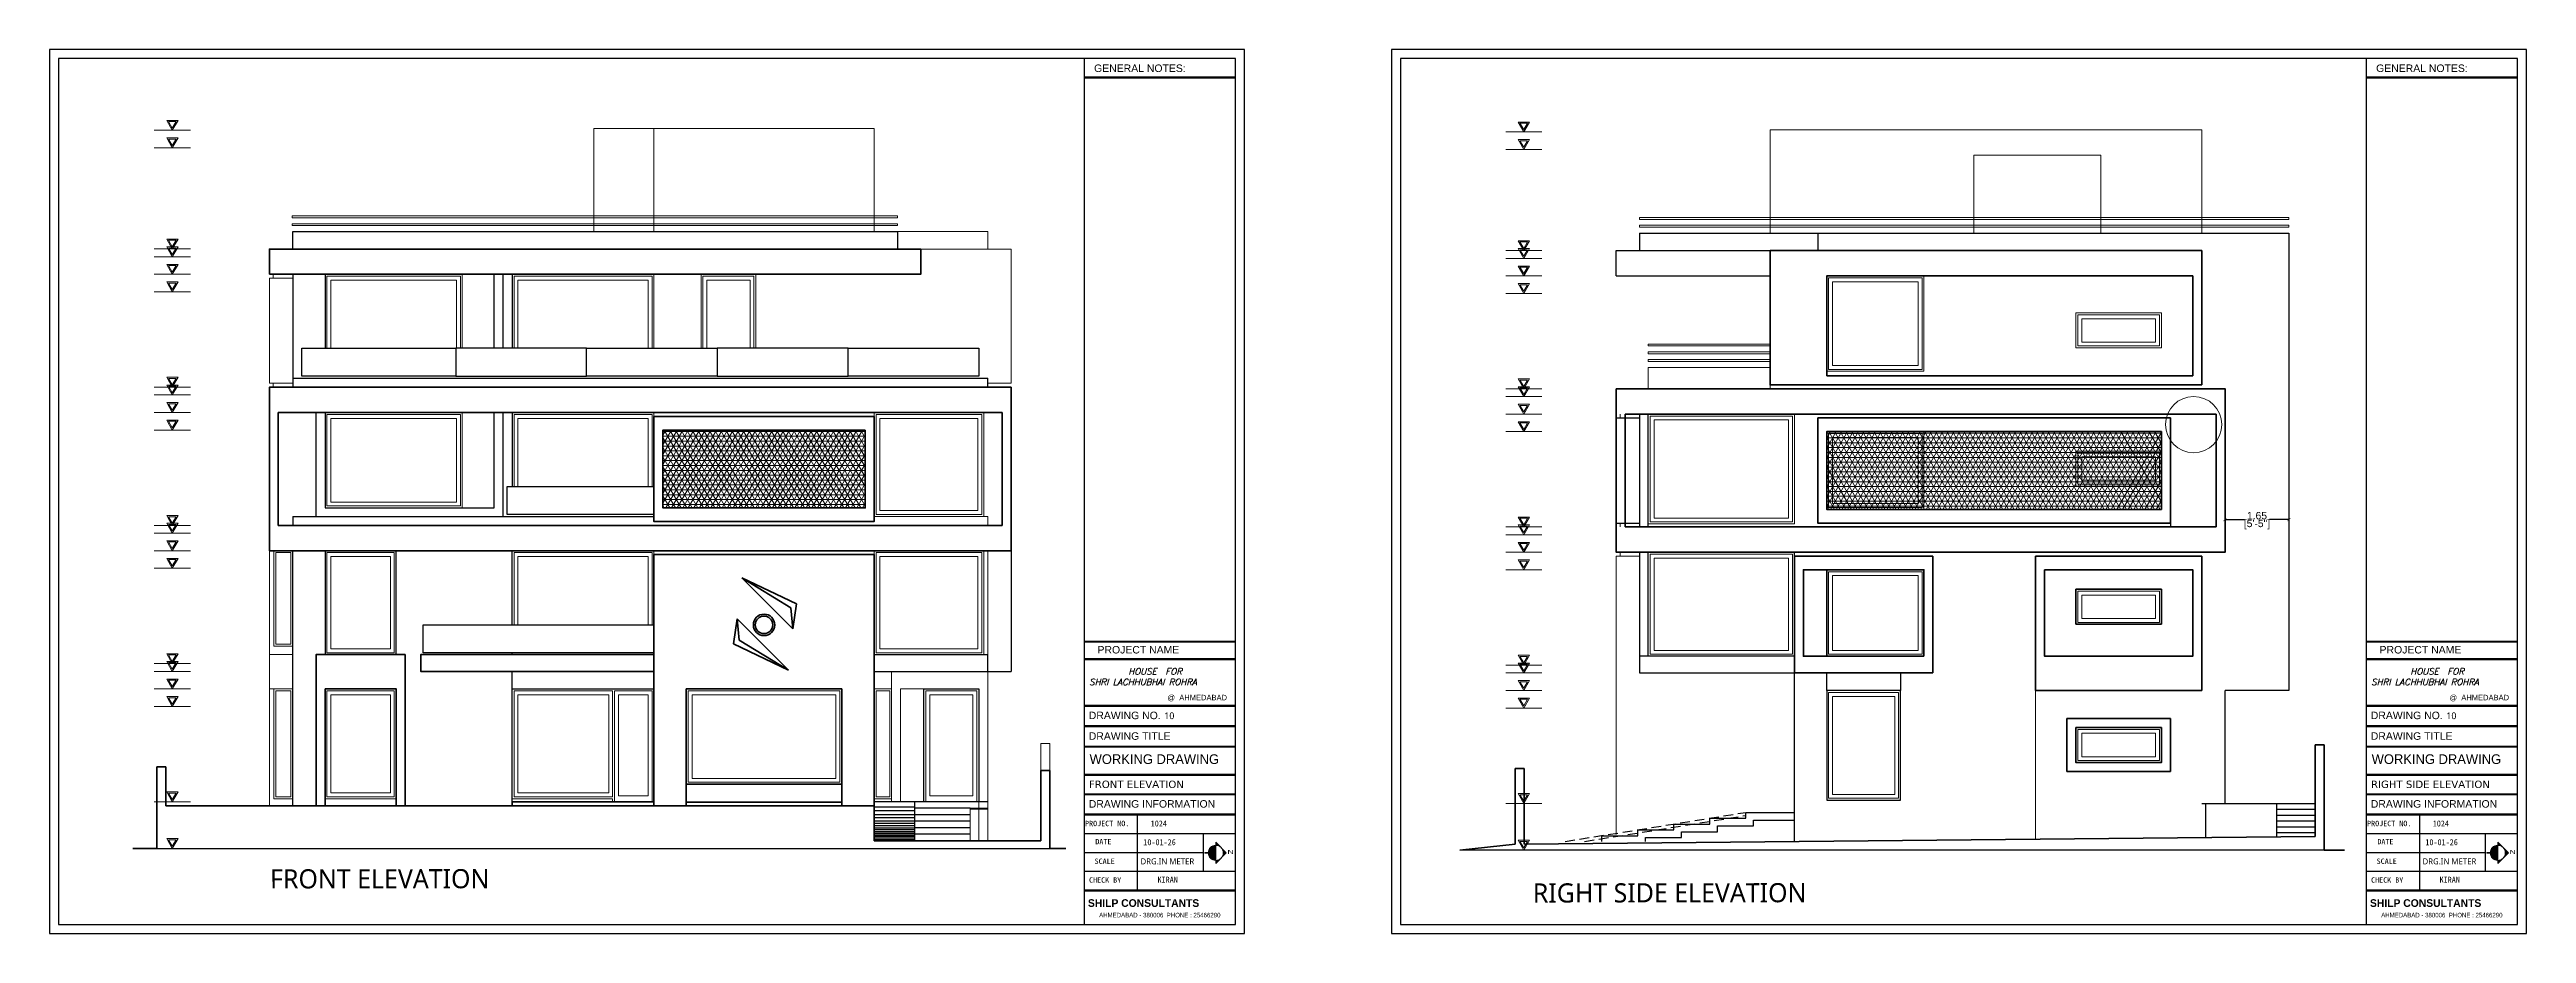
# Model space of a CAD drawing. Extents: x 2450 to 2649, y -7 to 131.
# Drawn here: x 2548.6 to 2612.3, y 6.2 to 28.9 of the extents above; entities that cross this region are included whole.
import ezdxf

# ---------------------------------------------------------------- set-up
doc = ezdxf.new("R2010")
doc.units = 0
doc.header["$MEASUREMENT"] = 0
doc.header["$PDMODE"] = 34
doc.linetypes.add('1', pattern=[0])
doc.linetypes.add('HIDDEN', pattern=[0.375, 0.25, -0.125])
doc.layers.add('A010_FLORES lila', color=181, linetype='Continuous')
for name, color, linetype, lineweight, true_color in [('DIM_1', 7, 'Continuous', 13, 0x000000), ('ELEVATION-3', 7, 'Continuous', 25, 0x3b6978), ('ELEVATION-5', 7, 'Continuous', 13, 0x755fbf), ('ELEVATION-6', 7, 'Continuous', 15, 0x6e6e6e), ('ELEVATION-7', 7, 'Continuous', 13, 0xdab334), ('flower bed', 7, 'Continuous', 20, 0x737373), ('Hatch architecture', 7, 'Continuous', 15, 0xababab), ('RAILING', 7, 'Continuous', 5, 0x994d00), ('SHEET', 7, 'Continuous', 30, 0x121212)]:
    doc.layers.add(name, color=color, linetype=linetype, lineweight=lineweight, true_color=true_color)
for name, color, linetype, lineweight in [('DOOR-WINDOW', 35, 'Continuous', 13), ('ELE.GROUND LINE - 1', 7, 'Continuous', 70), ('ELEVATION-1', 7, 'Continuous', 35), ('ELEVATION-2', 6, 'Continuous', 30), ('ELEVATION-4', 93, 'Continuous', 18), ('GRROVE PATTERN', 7, 'Continuous', 18), ('M.S.JALI', 200, 'Continuous', 30), ('NORTH', 1, 'Continuous', 15), ('stair', 154, 'Continuous', 25), ('TEXT', 7, 'Continuous', 13), ('TEXT LVL.', 92, '1', 18), ('TEXT(ROOM)', 240, 'Continuous', 15), ('TEXT(TITAL)', 213, 'Continuous', 5), ('TITLE-2', 143, 'Continuous', 9), ('WINDOW-LINE', 25, 'Continuous', 9)]:
    doc.layers.add(name, color=color, linetype=linetype, lineweight=lineweight)
doc.styles.add('AR', font='arial.ttf')
doc.styles.add('ARIAL', font='arial.ttf')
doc.styles.add('COMPLEX', font='complex.shx')
doc.styles.add('ROMANS', font='romans.shx', dxfattribs={"width": 0.8})
doc.styles.get("Standard").update_dxf_attribs({"font": 'malgunsl.ttf'})
doc.styles.add('style2', font='arial.ttf')
doc.dimstyles.new('2310', dxfattribs={"dimtxt": 0.19, "dimasz": 0.08, "dimexe": 0.18, "dimexo": 0.0625, "dimgap": 0.005, "dimtad": 0, "dimzin": 0, "dimdsep": 46, "dimtxsty": 'AR', "dimblk": 'ARCHTICK', "dimcen": 0.09, "dimse1": 1, "dimse2": 1, "dimaunit": 1, "dimadec": 4, "dimazin": 0, "dimtfac": 1, "dimtofl": 0, "dimtmove": 0, "dimatfit": 3, "dimfxl": 0.18, "dimtolj": 1, "dimtzin": 0, "dimarcsym": 0})

# ---------------------------------------------------------------- blocks, each defined once
blk = doc.blocks.new('E35')
at = {"layer": 'TEXT LVL.', "ltscale": 5}
blk.add_line((2469.692, 574.631), (2470.161, 574.631), dxfattribs=at)
for points in [[(2469.926, 574.631), (2470, 574.759), (2469.853, 574.759)], [(2469.926, 574.66), (2469.975, 574.744), (2469.878, 574.744)]]:
    blk.add_lwpolyline(points, close=True, dxfattribs=at)
blk = doc.blocks.new('_ArchTick')
at = {"color": 0, "linetype": 'ByBlock', "const_width": 0.15}
blk.add_lwpolyline([(-0.5, -0.5), (0.5, 0.5)], dxfattribs=at)
blk = doc.blocks.new('*D4522')
at = {"layer": 'DEFPOINTS', "color": 0, "transparency": 16777216}
for p in [(2606.182, 16.821), (2604.537, 15.982), (2606.182, 15.982)]:
    blk.add_point(p, dxfattribs=at)
at = {"layer": 'DIM_1', "color": 0, "lineweight": -2, "transparency": 16777216}
for p, q in [((2604.537, 16.821), (2605.034, 16.821)), ((2606.182, 16.821), (2605.685, 16.821))]:
    blk.add_line(p, q, dxfattribs=at)
at = {"layer": 'DIM_1', "color": 0, "lineweight": -2, "transparency": 16777216, "xscale": 0.08, "yscale": 0.08, "zscale": 0.08, "rotation": 180}
blk.add_blockref('_ArchTick', (2604.537, 16.821), dxfattribs=at)
at = {"layer": 'DIM_1', "color": 0, "lineweight": -2, "transparency": 16777216, "xscale": 0.08, "yscale": 0.08, "zscale": 0.08}
blk.add_blockref('_ArchTick', (2606.182, 16.821), dxfattribs=at)
at = {"layer": 'DIM_1', "color": 0, "transparency": 16777216, "char_height": 0.19, "attachment_point": 5, "style": 'AR'}
for s, insert in [('\\A1;[5\'-5"]', (2605.359, 16.695)), ('\\A1;1.65', (2605.359, 16.923))]:
    blk.add_mtext(s, dxfattribs=dict(at, insert=insert))

msp = doc.modelspace()

# ---------------------------------------------------------------- hatches: boundary and pattern name
at = {"layer": 'Hatch architecture'}
h = msp.add_hatch(dxfattribs=at)
h.set_pattern_fill('NET3', color=256)
h.set_pattern_definition([(0, (478.82615, 51.21108), (0, 0.125), []), (60, (478.82615, 51.21108), (-0.1082531755, 0.0625), []), (120, (478.82615, 51.21108), (-0.1082531755, -0.0625), [])])
h.paths.add_polyline_path([(2564.377, 17.123), (2569.577, 17.123), (2569.577, 19.123), (2564.377, 19.123)])
h = msp.add_hatch(dxfattribs=at)
h.set_pattern_fill('NET3', color=256)
h.set_pattern_definition([(0, (512.95548, 51.17033), (0, 0.125), []), (60, (512.95548, 51.17033), (-0.1082531755, 0.0625), []), (120, (512.95548, 51.17033), (-0.1082531755, -0.0625), [])])
h.paths.add_polyline_path([(2594.297, 17.082), (2602.902, 17.082), (2602.902, 19.082), (2594.297, 19.082)])
at = {"layer": 'NORTH'}
h = msp.add_hatch(color=256, dxfattribs=at)
h.paths.add_polyline_path([(2578.589, 8.454, 1), (2578.589, 8.069)])
h.paths.add_polyline_path([(2578.725, 8.125), (2578.861, 8.261), (2578.725, 8.398, -0.414214)])
h.paths.add_polyline_path([(2578.725, 8.125, -0.198912), (2578.589, 8.069), (2578.589, 7.989)])
h.paths.add_polyline_path([(2578.725, 8.398), (2578.589, 8.534), (2578.589, 8.454, -0.198912)])
for points in [[(2578.725, 8.398), (2578.589, 8.534), (2578.589, 8.454, -0.198912)], [(2578.782, 8.261, -0.198912), (2578.725, 8.125), (2578.861, 8.261), (2578.725, 8.398, -0.198912)], [(2611.685, 8.398), (2611.549, 8.534), (2611.549, 8.454, -0.198912)], [(2611.742, 8.261, -0.198912), (2611.685, 8.125), (2611.821, 8.261), (2611.685, 8.398, -0.198912)]]:
    msp.add_hatch(color=256, dxfattribs=at).paths.add_polyline_path(points)
h = msp.add_hatch(color=256, dxfattribs=at)
h.paths.add_polyline_path([(2611.549, 8.454, 1), (2611.549, 8.069)])
h.paths.add_polyline_path([(2611.685, 8.125), (2611.821, 8.261), (2611.685, 8.398, -0.414214)])
h.paths.add_polyline_path([(2611.685, 8.125, -0.198912), (2611.549, 8.069), (2611.549, 7.989)])
h.paths.add_polyline_path([(2611.685, 8.398), (2611.549, 8.534), (2611.549, 8.454, -0.198912)])

# ---------------------------------------------------------------- linework, layer by layer
at = {"layer": 'A010_FLORES lila', "color": 251, "true_color": 0x636466}
for p, q in [((2551.363, 8.373), (2574.327, 8.373)), ((2607.085, 8.332), (2584.863, 8.332))]:
    msp.add_line(p, q, dxfattribs=at)
at = {"layer": 'DIM_1'}
msp.add_circle((2603.731, 19.262), 0.723, dxfattribs=at)
at = {"layer": 'DOOR-WINDOW'}
for p, q in [((2574.327, 11.073), (2574.097, 11.073)), ((2574.097, 10.373), (2574.097, 11.073)), ((2574.327, 10.373), (2574.327, 11.073))]:
    msp.add_line(p, q, dxfattribs=at)
at = {"layer": 'ELE.GROUND LINE - 1', "ltscale": 2}
for p, q in [((2606.855, 11.032), (2606.855, 8.682)), ((2606.855, 11.032), (2607.085, 11.032)), ((2607.085, 11.032), (2607.085, 8.332)), ((2551.363, 10.473), (2551.363, 8.373)), ((2551.363, 10.473), (2551.599, 10.473)), ((2551.599, 10.473), (2551.599, 9.473)), ((2574.097, 10.373), (2574.097, 8.573)), ((2574.097, 10.373), (2574.327, 10.373)), ((2574.327, 10.373), (2574.327, 8.373)), ((2586.291, 10.432), (2586.291, 8.482)), ((2586.291, 10.432), (2586.521, 10.432)), ((2586.521, 10.432), (2586.521, 8.484)), ((2569.807, 9.473), (2551.599, 9.473)), ((2569.807, 9.473), (2569.807, 8.573)), ((2551.363, 8.373), (2550.749, 8.373)), ((2569.807, 8.573), (2574.097, 8.573)), ((2574.327, 8.373), (2574.737, 8.373)), ((2586.291, 8.482), (2584.863, 8.332)), ((2586.521, 8.484), (2606.855, 8.682)), ((2607.085, 8.332), (2607.613, 8.332))]:
    msp.add_line(p, q, dxfattribs=at)
at = {"layer": 'ELEVATION-1'}
for p, q in [((2603.937, 20.282), (2603.937, 23.732)), ((2603.707, 20.512), (2603.707, 23.082)), ((2594.297, 20.512), (2603.707, 20.512)), ((2588.887, 16.632), (2588.887, 20.182)), ((2594.297, 20.282), (2603.937, 20.282)), ((2604.537, 16.632), (2604.537, 20.182)), ((2564.147, 19.473), (2564.147, 16.773)), ((2564.147, 19.473), (2569.807, 19.473)), ((2569.807, 16.923), (2569.807, 19.473)), ((2573.1, 19.573), (2573.1, 16.673)), ((2573.33, 19.573), (2573.33, 16.673)), ((2589.117, 16.632), (2589.117, 19.532)), ((2594.067, 19.432), (2603.132, 19.432)), ((2604.307, 16.632), (2604.307, 19.532)), ((2567.813, 14.654), (2566.402, 15.33)), ((2566.402, 15.33), (2567.72, 14.012)), ((2567.666, 14.556), (2566.402, 15.33)), ((2597.027, 15.882), (2593.467, 15.882)), ((2593.467, 15.882), (2593.467, 12.882)), ((2594.297, 13.312), (2594.297, 15.532)), ((2594.297, 15.532), (2596.797, 15.532)), ((2597.027, 12.882), (2597.027, 15.882)), ((2567.72, 14.012), (2567.813, 14.654)), ((2566.284, 14.273), (2566.191, 13.631)), ((2567.603, 12.955), (2566.284, 14.273)), ((2566.284, 14.273), (2566.338, 13.729)), ((2567.72, 14.012), (2567.666, 14.556)), ((2600.702, 14.132), (2602.902, 14.132)), ((2566.191, 13.631), (2567.603, 12.955)), ((2566.338, 13.729), (2567.603, 12.955)), ((2593.467, 12.882), (2597.027, 12.882)), ((2594.297, 13.312), (2596.797, 13.312)), ((2564.977, 9.473), (2564.977, 12.473)), ((2568.977, 9.473), (2568.977, 12.473)), ((2600.702, 11.482), (2602.902, 11.482)), ((2564.147, 9.573), (2560.5, 9.573)), ((2560.5, 9.573), (2560.5, 9.473)), ((2564.147, 9.573), (2564.147, 9.473))]:
    msp.add_line(p, q, dxfattribs=at)
for points in [[(2554.26, 23.123), (2554.26, 23.123), (2554.26, 23.773), (2571.007, 23.773), (2571.007, 23.123), (2554.26, 23.123)], [(2603.937, 23.732), (2592.842, 23.732), (2592.842, 20.282), (2594.297, 20.282)], [(2594.297, 20.512), (2594.297, 23.082), (2603.707, 23.082)], [(2554.26, 16.673), (2554.26, 20.223), (2573.33, 20.223), (2573.33, 19.573)], [(2588.887, 19.532), (2588.887, 20.182)], [(2588.887, 20.182), (2604.537, 20.182)], [(2604.537, 20.182), (2604.537, 20.182), (2604.537, 19.532)], [(2573.1, 19.573), (2554.49, 19.573), (2554.49, 16.673)], [(2569.807, 19.473), (2569.807, 16.773), (2564.147, 16.773), (2564.147, 19.473)], [(2603.326, 19.532), (2589.117, 19.532)], [(2603.132, 19.432), (2603.132, 16.732), (2594.067, 16.732), (2594.067, 19.432)], [(2604.307, 19.532), (2603.326, 19.532)], [(2573.33, 16.673), (2573.33, 16.023), (2554.26, 16.023), (2554.26, 16.673)], [(2554.49, 16.673), (2573.1, 16.673)], [(2593.467, 15.982), (2588.887, 15.982), (2588.887, 16.632)], [(2589.117, 16.632), (2604.307, 16.632)], [(2604.537, 16.632), (2604.537, 16.632), (2604.537, 15.982), (2593.467, 15.982)], [(2569.807, 8.573), (2569.807, 15.923), (2564.147, 15.923), (2564.147, 9.573)], [(2596.797, 13.312), (2593.697, 13.312), (2593.697, 15.532), (2596.797, 15.532), (2596.797, 13.312)], [(2602.902, 14.132), (2602.902, 15.032), (2600.702, 15.032), (2600.702, 14.132)], [(2600.702, 11.482), (2600.702, 10.582), (2602.902, 10.582), (2602.902, 11.482)]]:
    msp.add_lwpolyline(points, dxfattribs=at)
for points in [[(2569.577, 19.123), (2569.577, 17.123), (2564.377, 17.123), (2564.377, 19.123)], [(2602.902, 19.082), (2602.902, 17.082), (2594.297, 17.082), (2594.297, 19.082)], [(2599.667, 12.432), (2603.937, 12.432), (2603.937, 15.882), (2599.667, 15.882)], [(2599.897, 15.532), (2603.707, 15.532), (2603.707, 13.312), (2599.897, 13.312)], [(2557.75, 9.473), (2555.46, 9.473), (2555.46, 13.353), (2557.75, 13.353)], [(2564.147, 12.923), (2558.15, 12.923), (2558.15, 13.353), (2564.147, 13.353)], [(2555.69, 12.473), (2557.52, 12.473), (2557.52, 9.473), (2555.69, 9.473)], [(2564.977, 12.473), (2568.977, 12.473), (2568.977, 10.023), (2564.977, 10.023)], [(2600.472, 10.352), (2603.132, 10.352), (2603.132, 11.712), (2600.472, 11.712)]]:
    msp.add_lwpolyline(points, close=True, dxfattribs=at)
for radius in [0.275, 0.225]:
    msp.add_circle((2566.977, 14.118), radius, dxfattribs=at)
at = {"layer": 'ELEVATION-2'}
for p, q in [((2554.86, 24.223), (2570.407, 24.223)), ((2554.86, 23.773), (2554.86, 24.223)), ((2570.407, 24.223), (2570.407, 23.773)), ((2588.887, 23.082), (2588.887, 23.732)), ((2588.887, 23.732), (2592.842, 23.732)), ((2589.487, 23.732), (2592.842, 23.732)), ((2594.067, 24.182), (2601.292, 24.182)), ((2594.067, 24.182), (2606.182, 24.182)), ((2594.067, 24.182), (2594.067, 23.732)), ((2606.182, 24.182), (2606.182, 12.432)), ((2554.86, 23.123), (2554.86, 20.453)), ((2588.887, 23.082), (2592.842, 23.082)), ((2554.86, 20.453), (2572.73, 20.453)), ((2554.86, 20.453), (2554.86, 20.223)), ((2572.73, 20.223), (2572.73, 20.453)), ((2554.86, 16.903), (2564.147, 16.903)), ((2554.86, 16.903), (2554.86, 16.673)), ((2603.132, 16.732), (2603.132, 16.632)), ((2554.86, 9.473), (2554.86, 16.023)), ((2560.5, 14.123), (2560.5, 16.023)), ((2593.467, 13.312), (2593.467, 15.982)), ((2560.5, 13.353), (2560.5, 13.403)), ((2560.5, 9.573), (2560.5, 12.923)), ((2593.467, 13.312), (2589.487, 13.312)), ((2589.487, 13.312), (2589.487, 12.882)), ((2589.487, 12.882), (2593.467, 12.882)), ((2593.467, 8.552), (2593.467, 12.882)), ((2560.5, 12.473), (2564.147, 12.473)), ((2604.537, 9.532), (2604.537, 12.432)), ((2606.182, 12.432), (2604.537, 12.432)), ((2603.937, 9.532), (2606.855, 9.532)), ((2604.037, 9.532), (2604.037, 8.654)), ((2605.859, 9.532), (2605.859, 8.672))]:
    msp.add_line(p, q, dxfattribs=at)
for points in [[(2555.69, 13.353), (2557.52, 13.353), (2557.52, 16.023), (2555.69, 16.023)], [(2596.197, 12.432), (2594.297, 12.432), (2594.297, 12.882), (2596.197, 12.882)], [(2594.297, 9.612), (2596.197, 9.612), (2596.197, 12.432), (2594.297, 12.432)]]:
    msp.add_lwpolyline(points, close=True, dxfattribs=at)
at = {"layer": 'ELEVATION-3'}
for p, q in [((2589.487, 24.182), (2592.842, 24.182)), ((2589.487, 24.182), (2589.487, 23.732)), ((2589.487, 24.182), (2594.067, 24.182)), ((2573.33, 20.223), (2573.33, 12.923)), ((2588.887, 19.432), (2589.487, 19.432)), ((2588.887, 19.432), (2588.887, 16.732)), ((2589.487, 19.532), (2589.487, 16.632)), ((2588.887, 16.732), (2589.487, 16.732)), ((2589.487, 15.982), (2589.487, 13.312)), ((2569.807, 13.353), (2572.727, 13.353)), ((2569.807, 13.353), (2572.727, 13.353)), ((2569.807, 12.923), (2573.33, 12.923)), ((2572.727, 12.923), (2572.727, 13.353))]:
    msp.add_line(p, q, dxfattribs=at)
for points in [[(2560.04, 21.223), (2560.04, 23.123), (2555.69, 23.123), (2555.69, 21.223)], [(2560.27, 21.223), (2560.27, 23.123)], [(2560.5, 23.123), (2560.5, 21.223)], [(2555.46, 16.903), (2555.46, 19.573)], [(2555.69, 17.123), (2560.04, 17.123), (2560.04, 19.573), (2555.69, 19.573), (2555.69, 17.123)], [(2560.27, 16.903), (2560.27, 19.573)], [(2560.5, 19.573), (2560.5, 17.673)], [(2589.706, 16.632), (2589.706, 19.532)], [(2593.467, 13.312), (2589.706, 13.312), (2589.706, 15.982)]]:
    msp.add_lwpolyline(points, dxfattribs=at)
msp.add_lwpolyline([(2571.087, 12.473), (2572.497, 12.473), (2572.497, 9.573), (2571.087, 9.573)], close=True, dxfattribs=at)
at = {"layer": 'ELEVATION-4'}
for p, q in [((2554.26, 20.223), (2554.26, 16.673)), ((2554.86, 20.223), (2554.26, 20.223)), ((2588.987, 19.532), (2588.987, 19.432)), ((2588.987, 16.732), (2588.987, 16.632)), ((2554.26, 16.023), (2554.26, 9.473)), ((2588.987, 15.982), (2588.987, 15.882)), ((2588.887, 15.882), (2588.887, 8.73)), ((2588.887, 15.882), (2589.487, 15.882)), ((2570.257, 9.573), (2570.257, 12.923)), ((2572.727, 8.573), (2572.727, 12.923)), ((2570.487, 9.573), (2570.487, 12.473)), ((2572.497, 12.473), (2570.487, 12.473)), ((2572.497, 8.573), (2572.497, 12.473))]:
    msp.add_line(p, q, dxfattribs=at)
at = {"layer": 'ELEVATION-5'}
msp.add_lwpolyline([(2564.147, 24.223), (2560.27, 24.223)], dxfattribs=at)
msp.add_lwpolyline([(2592.842, 20.732), (2589.707, 20.732), (2589.707, 20.182), (2592.842, 20.182)], close=True, dxfattribs=at)
at = {"layer": 'ELEVATION-6'}
msp.add_lwpolyline([(2554.26, 13.353), (2554.86, 13.353), (2554.86, 12.473), (2554.26, 12.473)], close=True, dxfattribs=at)
at = {"layer": 'ELEVATION-7'}
for p, q in [((2562.597, 26.873), (2562.597, 24.223)), ((2564.147, 26.873), (2562.597, 26.873))]:
    msp.add_line(p, q, dxfattribs=at)
at = {"layer": 'flower bed'}
for points in [[(2564.977, 9.573), (2568.977, 9.573), (2568.977, 9.553), (2564.977, 9.553)], [(2572.277, 9.406), (2572.727, 9.406), (2572.727, 9.386), (2572.277, 9.386)], [(2572.277, 9.386), (2572.727, 9.386), (2572.727, 8.573), (2572.277, 8.573)]]:
    msp.add_lwpolyline(points, close=True, dxfattribs=at)
at = {"layer": 'GRROVE PATTERN', "color": 31, "true_color": 0xfecc66}
msp.add_line((2599.667, 12.432), (2599.667, 8.612), dxfattribs=at)
at = {"layer": 'M.S.JALI', "lineweight": 20}
for p, q in [((2569.807, 26.873), (2564.147, 26.873)), ((2564.147, 26.873), (2564.147, 24.223)), ((2569.807, 26.873), (2569.807, 24.223)), ((2592.842, 26.832), (2592.842, 24.182)), ((2592.842, 26.832), (2596.427, 26.832)), ((2596.427, 26.832), (2603.937, 26.832)), ((2603.937, 26.832), (2603.937, 24.182)), ((2598.077, 26.182), (2601.347, 26.182)), ((2598.077, 26.182), (2598.077, 24.182)), ((2601.347, 26.182), (2601.347, 24.182)), ((2570.407, 24.223), (2572.73, 24.223)), ((2572.73, 23.773), (2572.73, 24.223)), ((2573.33, 23.773), (2571.007, 23.773)), ((2573.33, 20.323), (2573.33, 23.773)), ((2554.26, 23.023), (2554.26, 20.323)), ((2554.26, 23.023), (2554.86, 23.023)), ((2554.36, 23.123), (2554.36, 23.023)), ((2554.26, 20.323), (2554.86, 20.323)), ((2554.36, 20.323), (2554.36, 20.223)), ((2573.33, 20.323), (2572.73, 20.323)), ((2569.807, 16.903), (2572.727, 16.903)), ((2572.727, 16.673), (2572.727, 16.903)), ((2572.727, 13.353), (2572.727, 16.023))]:
    msp.add_line(p, q, dxfattribs=at)
at = {"layer": 'NORTH'}
for p, q in [((2578.589, 8.534), (2578.589, 7.989)), ((2578.589, 8.534), (2578.861, 8.261)), ((2611.549, 8.534), (2611.549, 7.989)), ((2611.549, 8.534), (2611.821, 8.261)), ((2578.397, 8.261), (2578.298, 8.263)), ((2578.397, 8.271), (2578.311, 8.273)), ((2578.397, 8.252), (2578.311, 8.253)), ((2578.589, 7.989), (2578.861, 8.261)), ((2611.357, 8.261), (2611.258, 8.263)), ((2611.357, 8.271), (2611.271, 8.273)), ((2611.357, 8.252), (2611.271, 8.253)), ((2611.549, 7.989), (2611.821, 8.261))]:
    msp.add_line(p, q, dxfattribs=at)
for centre in [(2578.589, 8.261), (2611.549, 8.261)]:
    msp.add_circle(centre, 0.193, dxfattribs=at)
at = {"layer": 'RAILING'}
for points in [[(2570.407, 24.573), (2554.85, 24.573), (2554.85, 24.623), (2570.407, 24.623)], [(2570.407, 24.373), (2554.85, 24.373), (2554.85, 24.423), (2570.407, 24.423)], [(2603.937, 24.532), (2589.487, 24.532), (2589.487, 24.582), (2603.937, 24.582)], [(2603.937, 24.332), (2589.487, 24.332), (2589.487, 24.382), (2603.937, 24.382)], [(2606.182, 24.532), (2603.937, 24.532), (2603.937, 24.582), (2606.182, 24.582)], [(2606.182, 24.332), (2603.937, 24.332), (2603.937, 24.382), (2606.182, 24.382)], [(2592.842, 21.282), (2589.707, 21.282), (2589.707, 21.332), (2592.842, 21.332)], [(2592.842, 21.082), (2589.707, 21.082), (2589.707, 21.132), (2592.842, 21.132)], [(2592.842, 20.932), (2589.707, 20.932), (2589.707, 20.882), (2592.842, 20.882)]]:
    msp.add_lwpolyline(points, close=True, dxfattribs=at)
at = {"layer": 'RAILING', "color": 4, "lineweight": 30}
for points in [[(2555.09, 21.223), (2559.052, 21.223), (2559.052, 20.503), (2555.09, 20.503)], [(2562.414, 21.223), (2559.052, 21.223), (2559.052, 20.503), (2562.414, 20.503)], [(2562.414, 21.223), (2565.776, 21.223), (2565.776, 20.503), (2562.414, 20.503)], [(2569.138, 21.223), (2565.776, 21.223), (2565.776, 20.503), (2569.138, 20.503)], [(2569.138, 21.223), (2572.5, 21.223), (2572.5, 20.503), (2569.138, 20.503)], [(2560.371, 17.673), (2564.147, 17.673), (2564.147, 16.953), (2560.371, 16.953)], [(2558.217, 14.123), (2564.147, 14.123), (2564.147, 13.403), (2558.217, 13.403)]]:
    msp.add_lwpolyline(points, close=True, dxfattribs=at)
at = {"layer": 'SHEET', "ltscale": 5}
for p, q in [((2575.204, 28.669), (2575.204, 6.419)), ((2608.164, 28.669), (2608.164, 6.419))]:
    msp.add_line(p, q, dxfattribs=at)
at = {"layer": 'SHEET', "color": 152, "ltscale": 5, "true_color": 0x2776bb}
for p, q in [((2575.204, 28.196), (2579.1, 28.196)), ((2575.204, 28.17), (2579.1, 28.17)), ((2608.164, 28.196), (2612.06, 28.196)), ((2608.164, 28.17), (2612.06, 28.17)), ((2575.204, 13.702), (2579.1, 13.702)), ((2575.204, 13.678), (2579.1, 13.678)), ((2608.164, 13.702), (2612.06, 13.702)), ((2608.164, 13.678), (2612.06, 13.678)), ((2575.204, 13.252), (2579.1, 13.252)), ((2575.204, 13.229), (2579.1, 13.229)), ((2608.164, 13.252), (2612.06, 13.252)), ((2608.164, 13.229), (2612.06, 13.229)), ((2575.204, 12.053), (2579.1, 12.053)), ((2575.204, 12.03), (2579.1, 12.03)), ((2575.204, 11.534), (2579.1, 11.534)), ((2575.204, 11.51), (2579.1, 11.51)), ((2608.164, 12.053), (2612.06, 12.053)), ((2608.164, 12.03), (2612.06, 12.03)), ((2608.164, 11.534), (2612.06, 11.534)), ((2608.164, 11.51), (2612.06, 11.51)), ((2575.204, 11.004), (2579.1, 11.004)), ((2575.204, 10.981), (2579.1, 10.981)), ((2608.164, 11.004), (2612.06, 11.004)), ((2608.164, 10.981), (2612.06, 10.981)), ((2575.204, 10.282), (2579.1, 10.282)), ((2575.204, 10.259), (2579.1, 10.259)), ((2608.164, 10.282), (2612.06, 10.282)), ((2608.164, 10.259), (2612.06, 10.259)), ((2575.204, 9.78), (2579.1, 9.78)), ((2575.204, 9.757), (2579.1, 9.757)), ((2608.164, 9.78), (2612.06, 9.78)), ((2608.164, 9.757), (2612.06, 9.757)), ((2575.204, 9.261), (2579.1, 9.261)), ((2575.204, 9.237), (2579.1, 9.237)), ((2576.574, 9.237), (2576.574, 7.31)), ((2608.164, 9.261), (2612.06, 9.261)), ((2608.164, 9.237), (2612.06, 9.237)), ((2609.534, 9.237), (2609.534, 7.31)), ((2575.204, 8.756), (2579.1, 8.756)), ((2578.266, 8.756), (2578.266, 7.792)), ((2608.164, 8.756), (2612.06, 8.756)), ((2611.226, 8.756), (2611.226, 7.792)), ((2575.204, 8.274), (2578.266, 8.274)), ((2575.204, 7.792), (2579.1, 7.792)), ((2608.164, 8.274), (2611.226, 8.274)), ((2608.164, 7.792), (2612.06, 7.792)), ((2575.204, 7.31), (2579.1, 7.31)), ((2575.204, 7.287), (2579.1, 7.287)), ((2608.164, 7.31), (2612.06, 7.31)), ((2608.164, 7.287), (2612.06, 7.287))]:
    msp.add_line(p, q, dxfattribs=at)
at = {"layer": 'SHEET', "ltscale": 5}
for points in [[(2548.608, 28.896), (2548.608, 6.192), (2579.327, 6.192), (2579.327, 28.896)], [(2548.835, 28.669), (2548.835, 6.419), (2579.1, 6.419), (2579.1, 28.669)], [(2583.109, 28.896), (2583.109, 6.192), (2612.287, 6.192), (2612.287, 28.896)], [(2583.336, 28.669), (2583.336, 6.419), (2612.06, 6.419), (2612.06, 28.669)]]:
    msp.add_lwpolyline(points, close=True, dxfattribs=at)
at = {"layer": 'stair'}
for p, q in [((2572.727, 9.573), (2569.807, 9.573)), ((2570.857, 8.573), (2570.857, 9.573)), ((2570.857, 9.439), (2569.807, 9.439)), ((2570.857, 9.339), (2569.807, 9.339)), ((2570.857, 9.239), (2569.807, 9.239)), ((2570.857, 9.159), (2569.807, 9.159)), ((2570.857, 9.079), (2569.807, 9.079)), ((2570.857, 9.019), (2569.807, 9.019)), ((2570.857, 8.959), (2569.807, 8.959)), ((2572.277, 9.406), (2570.857, 9.406)), ((2572.277, 9.239), (2570.857, 9.239)), ((2572.277, 9.073), (2570.857, 9.073)), ((2605.859, 9.382), (2606.855, 9.382)), ((2605.859, 9.232), (2606.855, 9.232)), ((2605.859, 9.082), (2606.855, 9.082)), ((2605.859, 8.932), (2606.855, 8.932)), ((2570.857, 8.899), (2569.807, 8.899)), ((2570.857, 8.849), (2569.807, 8.849)), ((2570.857, 8.799), (2569.807, 8.799)), ((2570.857, 8.759), (2569.807, 8.759)), ((2570.857, 8.719), (2569.807, 8.719)), ((2570.857, 8.679), (2569.807, 8.679)), ((2570.857, 8.639), (2569.807, 8.639)), ((2570.857, 8.599), (2569.807, 8.599)), ((2572.277, 8.906), (2570.857, 8.906)), ((2572.277, 8.739), (2570.857, 8.739)), ((2605.859, 8.782), (2606.855, 8.782))]:
    msp.add_line(p, q, dxfattribs=at)
at = {"layer": 'stair', "linetype": 'HIDDEN'}
for p, q in [((2587.571, 8.552), (2592.217, 9.302)), ((2588.071, 8.552), (2592.217, 9.221))]:
    msp.add_line(p, q, dxfattribs=at)
at = {"layer": 'stair', "lineweight": 30}
msp.add_lwpolyline([(2588.513, 8.552), (2588.513, 8.702), (2589.439, 8.702), (2589.439, 8.852), (2590.365, 8.852), (2590.365, 9.002), (2591.291, 9.002), (2591.291, 9.152), (2592.217, 9.152), (2592.217, 9.302), (2593.467, 9.302)], dxfattribs=at)
at = {"layer": 'stair', "color": 251, "lineweight": 30, "true_color": 0x636466}
msp.add_lwpolyline([(2589.639, 8.552), (2589.639, 8.652), (2590.565, 8.652), (2590.565, 8.802), (2591.491, 8.802), (2591.491, 8.952), (2592.417, 8.952), (2592.417, 9.102), (2593.467, 9.102)], dxfattribs=at)
at = {"layer": 'WINDOW-LINE'}
msp.add_line((2564.147, 19.473), (2564.147, 19.573), dxfattribs=at)
for points in [[(2559.22, 21.223), (2559.22, 23.123), (2555.69, 23.123), (2555.69, 21.223)], [(2559.17, 21.223), (2559.17, 23.073), (2555.74, 23.073), (2555.74, 21.223)], [(2559.07, 21.223), (2559.07, 22.973), (2555.84, 22.973), (2555.84, 21.223)], [(2560.5, 21.223), (2560.5, 23.123), (2564.147, 23.123), (2564.147, 21.223)], [(2560.55, 21.223), (2560.55, 23.073), (2564.097, 23.073), (2564.097, 21.223)], [(2560.65, 21.223), (2560.65, 22.973), (2563.997, 22.973), (2563.997, 21.223)], [(2560.55, 17.673), (2560.55, 19.523), (2564.097, 19.523), (2564.097, 17.673)], [(2560.65, 17.673), (2560.65, 19.423), (2563.997, 19.423), (2563.997, 17.673)], [(2560.55, 14.123), (2560.55, 15.973), (2564.097, 15.973), (2564.097, 14.123)], [(2563.147, 13.353), (2564.147, 13.353), (2564.147, 16.023), (2564.097, 16.023)], [(2560.65, 14.123), (2560.65, 15.873), (2563.997, 15.873), (2563.997, 14.123)], [(2560.5, 12.473), (2564.147, 12.473), (2564.147, 9.573), (2563.084, 9.573), (2563.084, 9.653)], [(2563.084, 9.653), (2560.5, 9.653), (2560.5, 12.473), (2563.084, 12.473)]]:
    msp.add_lwpolyline(points, dxfattribs=at)
for points in [[(2565.357, 23.123), (2566.767, 23.123), (2566.767, 21.223), (2565.357, 21.223)], [(2565.407, 23.073), (2566.717, 23.073), (2566.717, 21.223), (2565.407, 21.223)], [(2565.507, 22.973), (2566.617, 22.973), (2566.617, 21.223), (2565.507, 21.223)], [(2555.69, 17.123), (2559.22, 17.123), (2559.22, 19.573), (2555.69, 19.573)], [(2555.74, 17.173), (2559.17, 17.173), (2559.17, 19.523), (2555.74, 19.523)], [(2555.84, 17.273), (2559.07, 17.273), (2559.07, 19.423), (2555.84, 19.423)], [(2572.627, 16.903), (2569.807, 16.903), (2569.807, 19.573), (2572.627, 19.573)], [(2572.577, 16.953), (2569.857, 16.953), (2569.857, 19.523), (2572.577, 19.523)], [(2572.477, 17.053), (2569.957, 17.053), (2569.957, 19.423), (2572.477, 19.423)], [(2593.467, 16.712), (2589.707, 16.712), (2589.707, 19.532), (2593.467, 19.532)], [(2593.417, 16.762), (2589.757, 16.762), (2589.757, 19.482), (2593.417, 19.482)], [(2593.317, 16.862), (2589.857, 16.862), (2589.857, 19.382), (2593.317, 19.382)], [(2554.375, 13.573), (2554.86, 13.573), (2554.86, 16.023), (2554.375, 16.023)], [(2554.425, 13.623), (2554.81, 13.623), (2554.81, 15.973), (2554.425, 15.973)], [(2555.74, 13.403), (2557.47, 13.403), (2557.47, 15.973), (2555.74, 15.973)], [(2572.627, 13.353), (2569.807, 13.353), (2569.807, 16.023), (2572.627, 16.023)], [(2572.577, 13.403), (2569.857, 13.403), (2569.857, 15.973), (2572.577, 15.973)], [(2593.467, 13.312), (2589.707, 13.312), (2589.707, 15.982), (2593.467, 15.982)], [(2593.417, 13.362), (2589.757, 13.362), (2589.757, 15.932), (2593.417, 15.932)], [(2555.84, 13.503), (2557.37, 13.503), (2557.37, 15.873), (2555.84, 15.873)], [(2572.477, 13.503), (2569.957, 13.503), (2569.957, 15.873), (2572.477, 15.873)], [(2593.317, 13.462), (2589.857, 13.462), (2589.857, 15.832), (2593.317, 15.832)], [(2554.375, 9.653), (2554.86, 9.653), (2554.86, 12.473), (2554.375, 12.473)], [(2554.425, 9.703), (2554.81, 9.703), (2554.81, 12.423), (2554.425, 12.423)], [(2557.52, 9.653), (2555.69, 9.653), (2555.69, 12.473), (2557.52, 12.473)], [(2557.47, 9.703), (2555.74, 9.703), (2555.74, 12.423), (2557.47, 12.423)], [(2557.37, 9.803), (2555.84, 9.803), (2555.84, 12.323), (2557.37, 12.323)], [(2563.084, 9.703), (2560.55, 9.703), (2560.55, 12.423), (2563.084, 12.423)], [(2562.984, 9.803), (2560.65, 9.803), (2560.65, 12.323), (2562.984, 12.323)], [(2563.134, 12.423), (2564.097, 12.423), (2564.097, 9.573), (2563.134, 9.573)], [(2563.234, 12.323), (2563.997, 12.323), (2563.997, 9.723), (2563.234, 9.723)], [(2565.027, 12.423), (2568.927, 12.423), (2568.927, 10.073), (2565.027, 10.073)], [(2565.127, 12.323), (2568.827, 12.323), (2568.827, 10.173), (2565.127, 10.173)], [(2569.807, 9.653), (2570.257, 9.653), (2570.257, 12.473), (2569.807, 12.473)], [(2569.857, 9.703), (2570.207, 9.703), (2570.207, 12.423), (2569.857, 12.423)], [(2571.137, 12.423), (2572.447, 12.423), (2572.447, 9.573), (2571.137, 9.573)], [(2571.237, 12.323), (2572.347, 12.323), (2572.347, 9.723), (2571.237, 9.723)]]:
    msp.add_lwpolyline(points, close=True, dxfattribs=at)
at = {"layer": 'WINDOW-LINE', "lineweight": 9}
for points in [[(2594.297, 20.632), (2596.797, 20.632), (2596.797, 23.082), (2594.297, 23.082)], [(2594.347, 20.682), (2596.747, 20.682), (2596.747, 23.032), (2594.347, 23.032)], [(2594.447, 20.782), (2596.647, 20.782), (2596.647, 22.932), (2594.447, 22.932)], [(2600.702, 21.232), (2602.902, 21.232), (2602.902, 22.132), (2600.702, 22.132)], [(2600.752, 21.282), (2602.852, 21.282), (2602.852, 22.082), (2600.752, 22.082)], [(2600.852, 21.382), (2602.752, 21.382), (2602.752, 21.982), (2600.852, 21.982)], [(2594.297, 17.082), (2596.797, 17.082), (2596.797, 19.082), (2594.297, 19.082)], [(2594.347, 17.132), (2596.747, 17.132), (2596.747, 19.032), (2594.347, 19.032)], [(2594.447, 17.232), (2596.647, 17.232), (2596.647, 18.932), (2594.447, 18.932)], [(2600.702, 17.682), (2602.902, 17.682), (2602.902, 18.582), (2600.702, 18.582)], [(2600.752, 17.732), (2602.852, 17.732), (2602.852, 18.532), (2600.752, 18.532)], [(2600.852, 17.832), (2602.752, 17.832), (2602.752, 18.432), (2600.852, 18.432)], [(2594.297, 13.312), (2596.797, 13.312), (2596.797, 15.532), (2594.297, 15.532)], [(2594.347, 13.362), (2596.747, 13.362), (2596.747, 15.482), (2594.347, 15.482)], [(2594.447, 13.462), (2596.647, 13.462), (2596.647, 15.382), (2594.447, 15.382)], [(2600.702, 14.132), (2602.902, 14.132), (2602.902, 15.032), (2600.702, 15.032)], [(2600.752, 14.182), (2602.852, 14.182), (2602.852, 14.982), (2600.752, 14.982)], [(2600.852, 14.282), (2602.752, 14.282), (2602.752, 14.882), (2600.852, 14.882)], [(2594.347, 9.662), (2596.147, 9.662), (2596.147, 12.382), (2594.347, 12.382)], [(2594.447, 9.762), (2596.047, 9.762), (2596.047, 12.282), (2594.447, 12.282)], [(2600.702, 10.582), (2602.902, 10.582), (2602.902, 11.482), (2600.702, 11.482)], [(2600.752, 10.632), (2602.852, 10.632), (2602.852, 11.432), (2600.752, 11.432)], [(2600.852, 10.732), (2602.752, 10.732), (2602.752, 11.332), (2600.852, 11.332)]]:
    msp.add_lwpolyline(points, close=True, dxfattribs=at)

# ---------------------------------------------------------------- block references
at = {"layer": 'TEXT LVL.', "xscale": 1.97923414518377, "yscale": 1.97923414518377, "zscale": 1.97923414518377}
for p in [(-2336.797, -1110.506), (-2302.055, -1110.547), (-2336.797, -1110.956), (-2302.055, -1110.997), (-2336.797, -1113.556), (-2336.797, -1113.756), (-2302.055, -1113.597), (-2302.055, -1113.797), (-2336.797, -1114.206), (-2336.797, -1114.656), (-2302.055, -1114.247), (-2302.055, -1114.697), (-2336.797, -1117.106), (-2302.055, -1117.147), (-2336.797, -1117.306), (-2336.797, -1117.756), (-2302.055, -1117.347), (-2302.055, -1117.797), (-2336.797, -1118.206), (-2302.055, -1118.247), (-2336.797, -1120.656), (-2336.797, -1120.856), (-2302.055, -1120.697), (-2302.055, -1120.897), (-2336.797, -1121.306), (-2302.055, -1121.347), (-2336.797, -1121.756), (-2302.055, -1121.797), (-2336.797, -1124.206), (-2336.797, -1124.406), (-2302.055, -1124.247), (-2302.055, -1124.447), (-2336.797, -1124.856), (-2336.797, -1125.306), (-2302.055, -1124.897), (-2302.055, -1125.347), (-2336.797, -1127.756), (-2302.055, -1127.797), (-2336.797, -1128.956), (-2302.055, -1128.997)]:
    msp.add_blockref('E35', p, dxfattribs=at)

# ---------------------------------------------------------------- texts
at = {"layer": 'TEXT', "style": 'ARIAL', "width": 1.534186}
for p in [(2578.891, 8.232), (2611.851, 8.232)]:
    msp.add_text('N ', height=0.1029, dxfattribs=at).set_placement(p)
at = {"layer": 'TEXT(ROOM)', "color": 5, "char_height": 0.4914, "width": 7.52715, "attachment_point": 3, "rotation": 0.0594, "style": 'COMPLEX'}
for s, insert in [('{\\fSegoe UI Light|b0|i0|c0|p34;FRONT ELEVATION}', (2559.916, 7.844)), ('{\\fSegoe UI Light|b0|i0|c0|p34;RIGHT SIDE ELEVATION}', (2593.776, 7.484))]:
    msp.add_mtext(s, dxfattribs=dict(at, insert=insert))
at = {"layer": 'TEXT(TITAL)', "color": 251, "true_color": 0x636466}
for p in [(2576.655, 7.965), (2609.615, 7.965)]:
    msp.add_text('DRG.IN METER', height=0.15369, dxfattribs=at).set_placement(p)
at = {"layer": 'TEXT(TITAL)', "ltscale": 5, "char_height": 0.19211, "attachment_point": 1}
for s, width, insert in [('{\\fArial|b0|i0|c0|p34;GENERAL NOTES:}', 4.08255, (2575.462, 28.513)), ('{\\fArial|b0|i0|c0|p34;GENERAL NOTES:}', 4.08255, (2608.422, 28.513)), ('{\\fArial|b0|i0|c0|p34;PROJECT NAME}', 4.08255, (2575.55, 13.575)), ('{\\fArial|b0|i0|c0|p34;PROJECT NAME}', 4.08255, (2608.51, 13.575)), ('{\\fArial|b0|i0|c0|p34;DRAWING NO.}', 4.08255, (2575.326, 11.888)), ('{\\fArial|b0|i0|c0|p34;DRAWING NO.}', 4.08255, (2608.285, 11.888)), ('{\\fArial|b0|i0|c0|p34;DRAWING TITLE}', 4.08255, (2575.326, 11.358)), ('{\\fArial|b0|i0|c0|p34;DRAWING TITLE}', 4.08255, (2608.285, 11.358)), ('{\\fArial|b0|i0|c0|p34;DRAWING INFORMATION}', 6.23842, (2575.326, 9.615)), ('{\\fArial|b0|i0|c0|p34;DRAWING INFORMATION}', 6.23842, (2608.285, 9.615))]:
    msp.add_mtext_dynamic_manual_height_columns(s, width=width, gutter_width=0.953, heights=[0], dxfattribs=dict(at, insert=insert))
at = {"layer": 'TEXT(TITAL)', "color": 30, "ltscale": 5, "true_color": 0xf8991e, "attachment_point": 1}
for s, width, insert, char_height in [('10', 0.46566, (2577.268, 11.869), 0.1729), ('10', 0.46566, (2610.228, 11.869), 0.1729), ('{\\fMicrosoft Himalaya|b0|i0|c0|p2;WORKING DRAWING }', 4.08255, (2575.347, 10.793), 0.24897), ('{\\fMicrosoft Himalaya|b0|i0|c0|p2;WORKING DRAWING }', 4.08255, (2608.307, 10.793), 0.24897)]:
    msp.add_mtext_dynamic_manual_height_columns(s, width=width, gutter_width=0.953, heights=[0], dxfattribs=dict(at, insert=insert, char_height=char_height))
at = {"layer": 'TEXT(TITAL)', "color": 215, "ltscale": 5, "true_color": 0xa953a0, "attachment_point": 1}
for s, insert, char_height in [('{\\fVerdana|b0|i0|c0|p34;\\C240;\\c2367469;FRONT ELEV\\fArial|b0|i0|c0|p34;A\\fVerdana|b0|i0|c0|p34;TION}', (2575.329, 10.117), 0.19019), ('{\\fVerdana|b0|i0|c0|p34;\\C240;\\c2367469;RIGHT SIDE ELEV\\fArial|b0|i0|c0|p34;A\\fVerdana|b0|i0|c0|p34;TION}', (2608.289, 10.117), 0.190186)]:
    msp.add_mtext_dynamic_manual_height_columns(s, width=4.08255, gutter_width=0.953, heights=[0], dxfattribs=dict(at, insert=insert, char_height=char_height))
at = {"layer": 'TEXT(TITAL)', "color": 165, "ltscale": 5, "true_color": 0x5e67af, "char_height": 0.13832, "attachment_point": 1}
for s, width, insert in [('{\\fDotumChe|b0|i0|c0|p49;PROJECT NO.}', 1.86423, (2575.23, 9.085)), ('{\\fDotumChe|b0|i0|c0|p49;PROJECT NO.}', 1.86423, (2608.19, 9.085)), ('{\\fDotumChe|b0|i0|c0|p49;DATE}', 0.98774, (2575.494, 8.618)), ('{\\fDotumChe|b0|i0|c0|p49;DATE}', 0.98774, (2608.454, 8.618)), ('{\\fDotumChe|b0|i0|c0|p49;SCALE}', 0.98774, (2575.475, 8.115)), ('{\\fDotumChe|b0|i0|c0|p49;SCALE}', 0.98774, (2608.435, 8.115)), ('{\\fDotumChe|b0|i0|c0|p49;CHECK BY}', 1.86423, (2575.332, 7.633)), ('{\\fDotumChe|b0|i0|c0|p49;CHECK BY}', 1.86423, (2608.292, 7.633))]:
    msp.add_mtext_dynamic_manual_height_columns(s, width=width, gutter_width=0.953, heights=[0], dxfattribs=dict(at, insert=insert))
at = {"layer": 'TEXT(TITAL)', "color": 251, "ltscale": 5, "true_color": 0x636466, "char_height": 0.15369, "attachment_point": 1}
for s, width, heights, insert in [('{\\fDotumChe|b0|i0|c0|p49;1024}', 1.86423, [0], (2576.917, 9.093)), ('{\\fDotumChe|b0|i0|c0|p49;1024}', 1.86423, [0], (2609.877, 9.093)), ('{\\fDotumChe|b0|i0|c0|p49;10-01-26}', 1.9202, [0.102], (2576.727, 8.612)), ('{\\fDotumChe|b0|i0|c0|p49;10-01-26}', 1.9202, [0.102], (2609.687, 8.612)), ('{\\fDotumChe|b0|i0|c0|p49;KIRAN}', 1.86423, [0], (2577.093, 7.648)), ('{\\fDotumChe|b0|i0|c0|p49;KIRAN}', 1.86423, [0], (2610.053, 7.648))]:
    msp.add_mtext_dynamic_manual_height_columns(s, width=width, gutter_width=0.953, heights=heights, dxfattribs=dict(at, insert=insert))
at = {"layer": 'TEXT(TITAL)', "color": 146, "ltscale": 5, "true_color": 0x105689, "char_height": 0.19855, "attachment_point": 1}
for insert in [(2575.304, 7.071), (2608.264, 7.071)]:
    msp.add_mtext_dynamic_manual_height_columns('{\\fCopperplate Gothic Bold|b0|i0|c0|p34;SHILP CONSULTANTS}', width=7.6601, gutter_width=0.946, heights=[0], dxfattribs=dict(at, insert=insert))
at = {"layer": 'TEXT(TITAL)', "ltscale": 5, "char_height": 0.11693, "width": 5.39602, "attachment_point": 1, "style": 'ROMANS'}
for insert in [(2575.592, 6.721), (2608.552, 6.721)]:
    msp.add_mtext('{\\fMV Boli|b0|i0|c0|p2;AHMEDABAD - 380006  PHONE : 25466290}', dxfattribs=dict(at, insert=insert))
at = {"layer": 'TITLE-2', "color": 18, "ltscale": 5, "true_color": 0x000000, "attachment_point": 1, "style": 'style2'}
for s, insert, char_height, width in [('\\pi3.04989;{\\Fitalic|c0;  HOUSE  FOR \\P\\pi2.26537;SHRI LACHHUBHAI ROHRA}', (2573.071, 13.003), 0.16231, 8.148), ('\\pi3.04989;{\\Fitalic|c0;  HOUSE  FOR \\P\\pi2.26537;SHRI LACHHUBHAI ROHRA}', (2606.031, 13.003), 0.16231, 8.148), ('\\pi2.68852;{\\fVijaya|b0|i0|c0|p34;@  AHMEDABAD}', (2574.66, 12.321), 0.14024, 7.03987), ('\\pi2.68852;{\\fVijaya|b0|i0|c0|p34;@  AHMEDABAD}', (2607.62, 12.321), 0.14024, 7.03987)]:
    msp.add_mtext(s, dxfattribs=dict(at, insert=insert, char_height=char_height, width=width))

# ---------------------------------------------------------------- dimensions: what is measured, and where the dimension line sits
at = {"layer": 'DIM_1'}
dim = msp.add_linear_dim(base=(2606.18182, 16.82131), p1=(2604.53679, 15.98197), p2=(2606.18182, 15.98197), dimstyle='2310', override={"dimpost": '\\X'}, dxfattribs=at)
dim.commit()
dim.dimension.update_dxf_attribs({"geometry": '*D4522', "text_midpoint": (2605.35931, 16.82131)})

doc.saveas('drawing.dxf')
